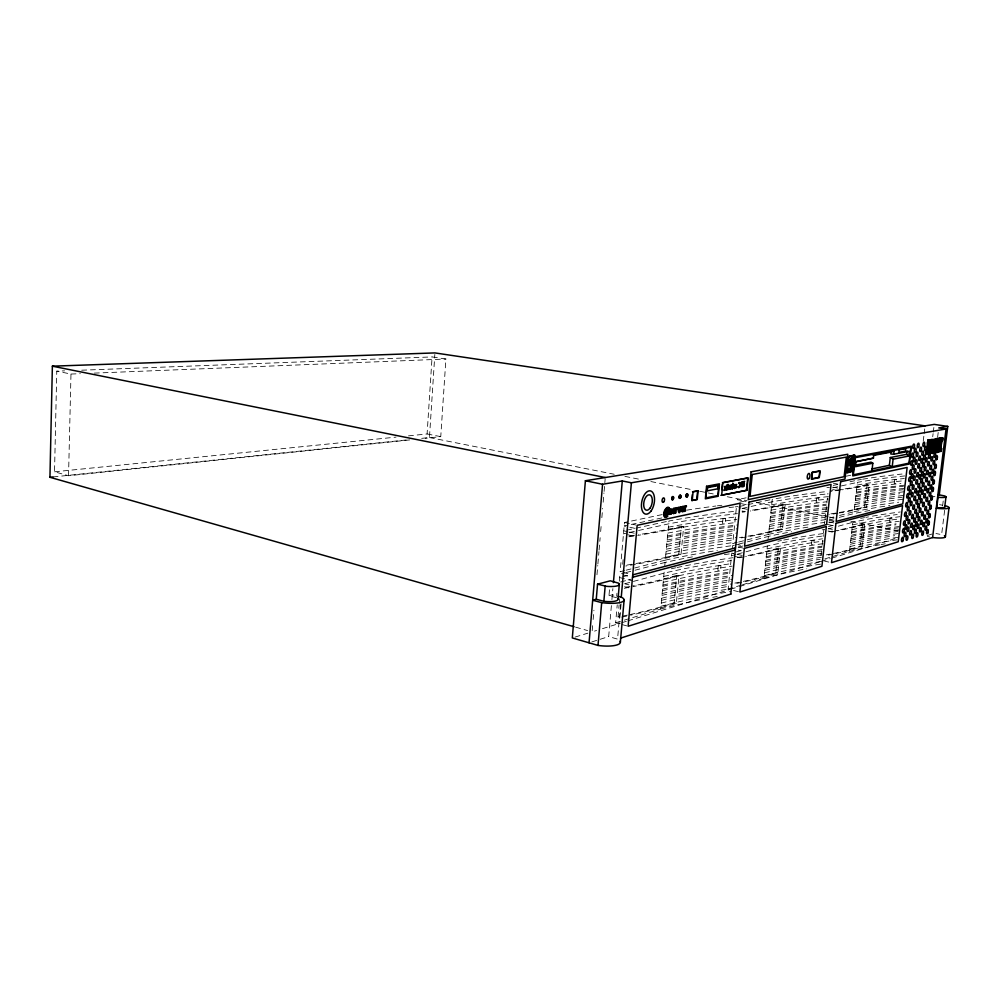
<?xml version="1.0" encoding="UTF-8"?>
<svg xmlns="http://www.w3.org/2000/svg" width="999" height="999" viewBox="0 0 999 999"><rect width="100%" height="100%" fill="white"/><g stroke="black" fill="none" stroke-linecap="round" stroke-linejoin="round"><path stroke-width="0.75" stroke-dasharray="5 3.75" d="M409.74 439.91L68.544 475.724L54.533 471.803L56.768 371.153L64.56 370.854M68.544 475.724L70.979 374.051L56.768 371.153M408.466 435.864L427.097 433.966L432.08 356.93L445.904 359.028L440.759 436.65L425.249 438.286M421.69 438.349L429.445 437.537L434.84 354.458M592.607 625.686L592.082 631.855L596.553 630.481M593.144 619.505L593.93 610.252M596.965 574.75L597.764 565.496M597.889 563.948L598.95 551.61M599.075 550.062L600.137 537.712M600.661 531.543L601.323 523.826M601.848 517.657L602.647 508.391M603.171 502.222L603.958 492.957M604.095 491.421L605.144 479.07M616.545 597.727L608.978 595.704L609.627 588.261M591.858 641.92L608.678 636.588L611.388 605.619M611.912 599.6L612.874 588.623M616.683 596.241L616.945 593.244M626.735 625.874L615.646 622.802L617.232 604.807M619.318 581.181L619.929 574.125L624.45 572.964M662.137 514.597L624.487 522.477L620.142 571.728L624.662 570.566M626.623 616.071A609.765 121.528 1.6 0 1 619.892 617.494L618.044 616.995L619.118 604.857M619.243 603.334L619.655 598.788M622.702 564.26L623.114 559.652M620.604 604.62L617.544 639.11L608.678 636.588M619.892 617.494L621.103 603.833M624.363 620.129L660.714 609.015L664.323 570.342M664.76 565.721L665.059 562.437A4503.867 789.372 21.6 0 1 693.618 556.643M626.161 570.179L665.272 560.139L668.93 521.016A4675.02 715.784 19.5 0 1 736.176 511.138M630.019 614.547A445.504 95.567 2.4 0 0 674.175 602.847L676.773 575.362L678.958 575.899L676.348 603.408L674.275 604.033A609.765 121.528 1.6 0 1 630.569 615.209M635.864 563.548A447.777 82.967 2.7 0 0 678.796 554.045L681.43 526.248L683.628 526.735L680.993 554.557L678.92 555.082A612.849 105.507 1.9 0 1 625.786 566.021M738.411 591.67L728.146 589.148L731.78 553.084L743.593 555.756M732.217 548.788L732.529 545.716L737 544.555M742.482 584.752L763.973 578.159L767.357 545.991A2306.866 406.331 16.9 0 1 822.776 535.988M768.044 539.348L768.356 536.401A2315.732 395.179 16.5 0 1 791.67 531.78M738.711 542.045L768.568 534.353L772.252 499.313A2351.796 350.749 14.9 0 1 827.734 491.471M743.356 581.356A399.188 78.896 3.6 0 0 775.798 572.714L778.408 548.064L780.469 548.513L777.846 573.189L776.186 573.688A542.882 101.336 2.8 0 1 743.006 582.092M747.989 536.151A401.024 68.456 3.7 0 0 780.444 528.958L783.091 504.058L785.152 504.47L782.504 529.383L780.843 529.807A545.329 87.9 3 0 1 747.652 536.788M820.978 555.719L821.99 546.678M822.152 545.167L823.326 534.627M823.501 533.116L823.825 530.107M824.525 523.888L824.824 521.116M825.049 519.193L825.723 513.111M825.886 511.588L827.921 493.331M824.837 558.916L849.5 551.361L852.834 522.277A1629.506 256.144 14 0 1 897.214 514.51M839.535 515.472L854.033 511.75L857.392 482.392A1649.237 220.979 12.5 0 1 904.682 475.949M833.416 553.458A363.137 65.385 4.4 0 0 860.002 546.49L862.587 524.2L864.51 524.587L861.925 546.903L860.576 547.302A491.583 84.728 3.7 0 1 834.727 553.771M830.943 513.848A364.647 56.656 4.4 0 0 864.585 506.93L867.182 484.428L869.13 484.777L866.52 507.292L865.171 507.629A493.593 73.402 3.7 0 1 839.322 512.986M923.226 441.246L923.975 435.102M924.15 433.566L924.712 428.958M932.716 436.725L933.091 433.641M933.291 432.105L933.853 427.485M937.624 437.187L938.198 432.48M942.594 505.969L943.318 500.112M944.642 510.289L941.607 534.627L935.938 533.516M931.93 534.053L925.449 536.113L929.732 536.962M575.137 637.062L587.849 633.154M602.497 628.646L620.354 623.151M621.853 622.702L626.311 621.328M627.797 620.866L728.983 589.747M730.481 589.285L737.911 587M739.41 586.538L819.767 561.825M821.253 561.363L830.181 558.616M831.668 558.166L897.139 538.024M615.646 622.802L622.914 620.579M728.146 589.148L741.046 585.189M608.978 595.704L612.337 594.78L618.281 596.341M678.958 575.899L676.885 576.473A611.5 112.525 1.8 0 1 633.141 586.575M780.469 548.513L778.808 548.975A544.255 93.781 2.9 0 1 745.616 556.58M864.51 524.587L863.161 524.95A492.707 78.359 3.7 0 1 837.324 530.794M624.962 583.691L664.06 573.139A4462.933 807.217 22.2 0 1 731.193 560.576M828.183 528.933L832.529 527.759M838.336 526.186L852.834 522.277M731.518 555.694L736.001 554.482M737.487 554.083L767.357 545.991M736.263 551.885L742.232 550.287M620.716 581.98L631.243 579.17M828.446 526.585L834.24 525.037M622.639 576.785L630.157 574.8M828.87 522.739L834.677 521.216M738.186 547.215L742.669 546.041M625.948 572.577L633.478 570.629M634.977 570.229L665.059 562.437M829.182 519.992L833.528 518.868M839.322 517.37L853.82 513.611A1633.665 248.614 13.7 0 1 873.188 509.89M738.498 544.168L745.966 542.232M747.452 541.845L768.356 536.401M829.395 518.081L833.74 516.958M737.225 542.432L732.742 543.581L736.413 507.13L740.883 508.029M785.152 504.47L783.503 504.845A546.74 80.22 3.1 0 1 750.286 511.001M869.13 484.777L867.781 485.077A494.73 66.933 3.8 0 1 841.945 489.797M683.628 526.735L681.555 527.197A614.622 96.304 2.2 0 1 637.737 535.402M628.009 532.792L623.488 533.791L634.74 536.363M629.507 532.467L637.037 530.806M638.548 530.481L668.668 523.851A4662.633 721.053 19.6 0 1 737.424 513.648M832.779 487.812L857.392 482.392M742.12 508.454L749.587 506.793M751.086 506.468L771.99 501.848A2349.236 353.846 15 0 1 827.459 493.893M739.397 506.481L770.753 499.637M626.76 530.169L634.29 528.533M635.801 528.209L668.93 521.016M833.266 485.402L837.836 484.403M850.037 481.755L854.607 480.756M739.847 502.147L747.302 500.561M661.837 517.957L624.175 525.949L628.408 526.898M846.203 476.198L850.773 475.237M746.128 497.802L737.162 499.687L746.103 501.473M718.056 568.331L715.584 568.731A4440.23 817.157 22.5 0 0 663.498 579.22M720.741 567.894L732.13 566.121M811.688 542.769L809.615 543.081A2301.908 412.612 17.1 0 0 766.782 551.448M813.923 542.42L823.488 541.008M889.859 520.204L888.099 520.467A1627.171 260.402 14.2 0 0 852.272 527.197M891.757 519.93L899.55 518.856M722.739 521.228L720.267 521.54A4636.097 732.367 20 0 0 668.094 529.994M725.424 520.879L736.837 519.48M816.345 500.387L814.272 500.636A2343.741 360.552 15.2 0 0 771.403 507.355M818.593 500.099L828.159 499.001M894.417 481.768L892.656 481.968A1646.702 225.424 12.7 0 0 856.83 487.362M896.328 481.543L904.12 480.706M53.047 476.96L409.303 439.647M54.533 471.803L396.041 437.125M70.979 374.051L80.32 373.676M94.318 373.114L445.904 359.028M81.693 370.204L432.08 356.93M931.942 496.153L934.989 496.715M833.316 483.254L837.512 484.016M939.522 504.67L942.369 505.194M832.879 487.162L839.859 488.449M832.617 489.547L838.198 490.571M864.585 506.93L866.52 507.292M427.097 433.966L440.759 436.65M429.445 437.537L614.223 474.263M624.912 476.386L640.184 479.42M650.873 481.543L690.584 489.435M699.75 491.258L715.022 494.293M727.235 496.728L747.09 500.674M756.255 502.485L828.034 516.758M829.557 517.057L834.14 517.969M850.936 521.303L898.276 530.719M829.207 520.029L834.752 521.141M741.32 503.683L748.763 505.182M828.995 521.965L834.54 523.076M827.297 524.438L834.227 525.849M742.369 508.341L748.326 509.54M742.095 510.988L745.079 511.588M828.246 528.596L832.404 529.445M827.984 530.956L833.528 532.092M780.444 528.958L782.504 529.383M860.002 546.49L861.925 546.903M824.612 561.151L828.745 562.062M735.701 544.23L743.094 545.866M738.436 547.04L742.869 548.026M624.487 522.477L635.764 524.987M738.124 550.112L741.083 550.774M629.807 527.222L636.85 528.796M623.751 530.831L627.971 531.793M629.382 532.105L636.413 533.703M734.465 556.368L741.845 558.041M775.798 572.714L777.846 573.189M678.796 554.045L680.993 554.557M622.939 572.427L629.932 574.163M622.727 574.837L631.106 576.935M619.63 577.572L632.192 580.744M624.787 583.816L628.97 584.877M624.525 586.75L628.708 587.824M674.175 602.847L676.348 603.408M575.611 627.16L587.587 630.569M724.35 554.645A4491.142 794.904 21.8 0 1 733.416 553.334M660.714 609.015A4334.549 863.748 23.9 0 1 711.263 597.602M712.749 597.315A4334.549 863.748 23.9 0 1 717.22 596.49M660.976 606.243A4344.027 859.552 23.8 0 1 731.043 591.483M629.183 587.362A611.5 112.525 1.8 0 1 623.801 588.386M676.773 575.362A446.778 88.486 2.6 0 1 632.579 585.963M629.969 586.463A446.778 88.486 2.6 0 1 625.998 587.2M627.409 615.097A445.504 95.567 2.4 0 1 618.044 616.995M671.365 568.756A4473.522 802.597 22 0 1 675.624 567.832M677.047 567.519A4473.522 802.597 22 0 1 732.979 557.704M663.761 576.423A4450.62 812.599 22.3 0 1 732.392 563.461M663.211 582.305A4428.867 822.14 22.6 0 1 731.83 569.043M662.949 585.102A4418.664 826.623 22.8 0 1 731.555 571.69M662.837 586.363A4414.044 828.658 22.8 0 1 729.919 573.126M661.263 603.121A4354.766 854.794 23.7 0 1 731.343 588.523M661.525 600.337A4364.419 850.524 23.5 0 1 728.583 586.388M661.725 598.214A4371.836 847.252 23.4 0 1 731.817 583.878M661.987 595.429A4381.639 842.931 23.3 0 1 730.569 581.48M662.162 593.556A4388.232 840.009 23.2 0 1 732.267 579.47M662.424 590.771A4398.172 835.639 23 0 1 731.018 577.072M662.574 589.16A4403.967 833.079 23 0 1 732.692 575.312M826.897 487.624A2356.029 345.617 14.7 0 1 829.445 487.362M768.568 534.353A2317.668 392.769 16.4 0 1 811.425 526.623M768.843 531.83A2320.04 389.81 16.3 0 1 824.287 522.477M744.942 511.825A546.74 80.22 3.1 0 1 742.22 512.225M783.091 504.058A402.06 62.462 3.7 0 1 750.636 510.414M745.004 511.263A402.06 62.462 3.7 0 1 742.12 511.663M746.328 537.025A545.329 87.9 3 0 1 738.199 538.424M742.369 537.112A401.024 68.456 3.7 0 1 739.485 537.574M771.678 504.82A2346.264 357.467 15.1 0 1 828.421 496.59M771.116 510.152A2340.969 363.936 15.4 0 1 826.585 501.798M770.853 512.674A2338.484 366.995 15.5 0 1 826.31 504.22M770.729 513.836A2337.348 368.381 15.5 0 1 826.198 505.307M769.13 528.995A2322.712 386.476 16.2 0 1 827.135 519.455M769.405 526.485A2325.11 383.491 16 0 1 824.849 517.382M769.605 524.562A2326.958 381.206 16 0 1 827.609 515.234M769.867 522.027A2329.381 378.209 15.9 0 1 825.324 513.136M770.042 520.342A2331.004 376.186 15.8 0 1 828.059 511.226M770.304 517.819A2333.452 373.176 15.7 0 1 827.047 508.966M770.466 516.358A2334.875 371.416 15.6 0 1 828.483 507.43M822.214 529.832A2312.997 398.626 16.6 0 1 824.762 529.482M763.973 578.159A2278.394 442.744 18.2 0 1 806.792 568.818M764.235 575.674A2280.53 439.985 18.1 0 1 820.903 564.098M744.292 556.83A544.255 93.781 2.9 0 1 736.176 558.366M778.408 548.064A400.224 73.027 3.6 0 1 745.966 555.894M741.782 556.68A400.224 73.027 3.6 0 1 737.474 557.454M741.683 582.38A542.882 101.336 2.8 0 1 734.939 583.791M739.173 582.23A399.188 78.896 3.6 0 1 734.864 583.091M777.946 541.246A2309.176 403.434 16.8 0 1 781.443 540.534M783.79 540.059A2309.176 403.434 16.8 0 1 823.051 533.591M767.045 548.938A2304.181 409.727 17 0 1 822.464 538.798M766.495 554.208A2299.411 415.784 17.2 0 1 823.188 543.643M766.233 556.718A2297.163 418.643 17.3 0 1 821.64 546.216M766.108 557.854A2296.139 419.942 17.4 0 1 821.528 547.302M764.535 572.864A2282.94 436.863 18 0 1 822.477 561.238M764.797 570.379A2285.1 434.078 17.9 0 1 820.191 559.253M764.997 568.468A2286.761 431.943 17.8 0 1 822.951 557.042M765.259 565.971A2288.946 429.133 17.7 0 1 821.94 554.857M765.434 564.298A2290.42 427.247 17.6 0 1 823.388 553.071M765.696 561.8A2292.63 424.425 17.5 0 1 821.103 551.073M765.846 560.352A2293.916 422.777 17.5 0 1 823.813 549.313M854.033 511.75A1634.576 246.978 13.6 0 1 889.872 505.531M854.295 509.478A1635.688 244.992 13.5 0 1 898.675 502.222M840.496 490.022A494.73 66.933 3.8 0 1 831.518 491.308M867.182 484.428A365.497 51.673 4.4 0 1 831.106 490.846M837.886 513.236A493.593 73.402 3.7 0 1 828.895 514.71M857.654 480.094A1650.423 218.918 12.4 0 1 861.413 479.445M862.686 479.22A1650.423 218.918 12.4 0 1 902.047 474.038M857.092 485.077A1647.863 223.376 12.6 0 1 904.37 478.509M856.543 489.885A1645.428 227.672 12.8 0 1 900.923 483.429M856.28 492.17A1644.267 229.708 12.9 0 1 905.019 485.152M856.155 493.206A1643.742 230.632 12.9 0 1 903.446 486.301M854.595 506.918A1636.936 242.745 13.4 0 1 903.321 499.25M854.857 504.632A1638.06 240.747 13.3 0 1 902.134 497.24M855.044 502.897A1638.909 239.211 13.3 0 1 903.783 495.417M855.306 500.624A1640.046 237.2 13.2 0 1 899.699 493.731M855.481 499.088A1640.795 235.851 13.1 0 1 904.22 491.77M855.743 496.815A1641.931 233.841 13 0 1 903.021 489.747M855.893 495.492A1642.593 232.667 13 0 1 904.632 488.336M729.07 507.567A4695.637 707.042 19.3 0 1 733.591 507.055M735.114 506.88A4695.637 707.042 19.3 0 1 738.149 506.543M665.272 560.139A4512.82 785.476 21.5 0 1 717.394 550.437M665.534 557.33A4523.859 780.681 21.4 0 1 734.215 545.367M686.713 510.164A4710.535 700.749 19.1 0 1 715.921 506.018M717.407 505.831A4710.535 700.749 19.1 0 1 721.877 505.282M633.766 536.026A614.622 96.304 2.2 0 1 628.383 536.85M681.43 526.248A449.063 75.737 2.8 0 1 638.461 534.665M634.552 535.264A449.063 75.737 2.8 0 1 627.872 536.238M631.955 564.235A447.777 82.967 2.7 0 1 625.287 565.359M668.356 527.172A4648.247 727.185 19.8 0 1 737.112 516.795M667.794 533.116A4622.823 738.036 20.1 0 1 735.027 522.614M667.532 535.939A4610.897 743.144 20.3 0 1 737.786 524.925M667.419 537.225A4605.515 745.454 20.3 0 1 736.151 526.323M665.834 554.17A4536.372 775.261 21.2 0 1 736.038 542.182M666.096 551.361A4547.61 770.391 21.1 0 1 734.789 539.71M666.296 549.213A4556.264 766.658 20.9 0 1 736.513 537.474M666.558 546.391A4567.69 761.725 20.8 0 1 733.753 535.202M666.733 544.505A4575.395 758.403 20.7 0 1 736.975 533.029M666.995 541.683A4586.983 753.408 20.6 0 1 735.714 530.544M667.157 540.047A4593.752 750.511 20.5 0 1 737.399 528.808M849.5 551.361A1615.995 281.019 15 0 1 879.744 544.805M881.13 544.555A1615.995 281.019 15 0 1 885.326 543.818M849.762 549.113A1617.019 279.121 15 0 1 897.027 539.835M835.876 531.068A492.707 78.359 3.7 0 1 828.421 532.417M862.587 524.2A363.986 60.477 4.4 0 1 836.001 530.506M832.529 531.131A363.986 60.477 4.4 0 1 828.945 531.743M833.278 554.07A491.583 84.728 3.7 0 1 825.836 555.581M829.944 554.158A363.137 65.385 4.4 0 1 826.36 554.845M860.663 518.394A1630.593 254.183 13.9 0 1 864.535 517.619M865.846 517.37A1630.593 254.183 13.9 0 1 868.468 516.883M872.452 516.158A1630.593 254.183 13.9 0 1 900.361 511.963M852.522 524.937A1628.233 258.454 14.1 0 1 899.799 516.683M851.985 529.695A1625.985 262.562 14.2 0 1 899.25 521.241M851.722 531.967A1624.923 264.51 14.3 0 1 896.103 523.813M850.049 546.578A1618.168 276.973 14.9 0 1 898.775 537.2M850.311 544.318A1619.204 275.062 14.8 0 1 894.679 535.676M850.499 542.594A1619.991 273.601 14.7 0 1 899.225 533.391M850.761 540.334A1621.027 271.678 14.6 0 1 898.039 531.431M850.936 538.823A1621.727 270.379 14.6 0 1 899.662 529.782M851.198 536.563A1622.776 268.456 14.5 0 1 898.463 527.822M851.348 535.252A1623.387 267.332 14.4 0 1 900.074 526.361M851.61 532.991A1624.436 265.397 14.4 0 1 895.978 524.8M718.293 565.933L717.856 570.354L720.541 569.905L720.978 565.496L718.293 565.933M722.989 518.806L722.539 523.264L725.224 522.914L725.674 518.456L722.989 518.806M811.925 540.609L811.488 544.58L813.723 544.23L814.16 540.259L811.925 540.609M816.583 498.201L816.146 502.222L818.381 501.935L818.83 497.927L816.583 498.201M890.084 518.256L889.659 521.865L891.558 521.578L891.995 517.981L890.084 518.256M894.654 479.795L894.217 483.429L896.128 483.216L896.565 479.582L894.654 479.795"/><path stroke-width="1.5" d="M851.885 463.024L852.334 460.626M574.113 626.735L49.95 477.285L52.373 366.171L434.94 352.922L925.086 425.886M934.727 441.171C935.014 442.07 939.572 442.282 939.16 440.422L935.176 440.609L935.064 441.558L939.16 441.333M939.235 495.242L947.776 426.398L934.227 424.4L585.402 480.744L572.315 637.936L598.001 645.416A18.881 5.32 5.6 0 0 620.079 641.246M589.048 642.807L602.572 484.265L622.29 480.956L631.393 482.792L946.041 428.996L932.591 537.537L620.504 638.161M618.281 596.341L621.266 597.115A18.969 4.795 5.4 0 1 620.804 602.347A18.969 4.795 5.4 0 1 601.685 602.647L592.682 600.224L596.253 599.238L597.539 584.178L610.277 580.819L618.493 583.154A12.862 3.109 5.4 0 1 606.605 586.338L597.539 584.178M598.001 645.416L601.685 602.647M617.819 598.763A12.837 3.247 5.4 0 1 605.294 601.46L603.858 601.298L605.169 586.176M613.398 582.654L622.29 480.956M617.994 599.412L619.318 584.403M621.241 597.327L631.393 482.792M620.354 642.282L624.113 599.999M698.076 490.921L692.582 491.795L698.076 490.921L697.252 499.562L691.758 500.474L692.307 494.692M692.232 500.574L693.056 491.883M691.758 500.474L696.778 499.463L697.602 490.834M941.607 442.607L941.72 441.67L938.261 441.783L938.024 442.744L941.607 442.607L935.564 443.206L935.688 442.27L937.561 441.92L939.172 442.157L939.172 443.069L935.564 443.206M721.74 489.66L722.302 484.053M721.653 495.367L722.914 482.742L748.151 477.984L746.902 490.272L721.191 495.279L746.902 490.272M730.781 594.118L740.134 503.209L637.162 525.299L628.121 626.261L730.931 594.068M746.44 490.184L747.689 477.909L722.439 482.642M849.537 456.181L848.8 456.68L846.94 472.664L848.75 456.456L854.432 455.032L853.096 471.128L847.14 472.902M849.362 471.815L850.336 469.405L850.112 471.653L848.938 471.903L848.8 471.078L848.226 472.04L848.501 469.555L848.888 470.329L849.475 469.355L849.2 471.84M852.035 463.061L852.447 460.626M871.927 470.916L872.826 463.224L871.053 462.15L855.082 465.309M855.469 461.888L873.413 458.154L873.8 454.795L894.068 450.961L893.68 454.245L890.796 453.996L891.021 452.11L894.068 450.961M890.284 457.53L893.106 459.178L892.219 466.67L889.372 465.309L890.284 457.53L906.655 454.308L908.728 456.068L909.302 451.236L893.68 454.245M937.811 443.606C940.034 443.019 941.62 445.217 938.548 444.38C938.248 443.369 939.797 444.755 941.395 444.393L941.508 443.456L939.909 443.206L939.797 444.143M906.655 454.308L907.067 450.874M930.631 447.652C933.091 443.231 939.934 448.938 930.631 447.652L935.451 447.277M932.242 447.902L932.354 446.965L935.239 446.403M926.21 453.771L926.323 452.834L930.593 452.559L930.469 453.496L926.21 453.771L930.469 453.496M926.548 451.036L926.435 451.973L928.046 452.235L930.693 451.698L930.806 450.774L926.548 451.036L935.326 449.875L935.064 450.836L929.457 451.386L932.117 450.849M927.534 442.957L927.646 442.008L931.905 441.77L931.792 442.719L927.534 442.957L928.546 442.769M927.871 440.197L927.746 441.146L929.37 441.408L932.017 440.909L932.129 439.96L927.871 440.197L932.129 439.96M927.397 450.037L927.509 449.088L930.294 449.113L930.181 450.062L927.397 450.037L928.558 449.8M927.609 448.226L928.895 447.065L930.506 447.315L930.394 448.264L927.609 448.226L930.394 448.264M927.834 446.428L929.12 445.254L930.731 445.504L930.618 446.466L927.834 446.428L930.618 446.466M928.059 444.617L928.171 443.681L930.956 443.706L930.843 444.655L928.059 444.617L930.843 444.655M927.821 454.033L927.934 453.096M928.046 452.235L928.158 451.286M929.145 443.206L929.257 442.257L931.905 441.77M929.37 441.408L929.482 440.447M928.783 448.002L928.895 447.065M929.008 446.203L929.12 445.254M929.008 450.299L930.294 449.113M929.232 448.489L930.506 447.315M929.445 446.69L930.731 445.504M929.669 444.867L929.782 443.931M928.858 453.246L928.983 452.31C935.376 451.086 935.626 453.346 929.232 453.171L929.345 452.235L934.627 451.76M930.181 442.47C937.025 443.606 939.26 439.123 930.668 441.446L930.556 442.395L933.328 441.883M936.138 440.159L932.379 440.859L930.768 440.609L930.881 439.647C934.24 438.886 942.919 440.484 930.881 439.647M930.406 449.45L931.68 448.276L933.291 448.526L933.178 449.475L930.406 449.45L933.178 449.475M930.843 445.854L930.956 444.905L934.14 444.305L935.738 444.555L935.301 445.566L930.843 445.854L935.301 445.566M931.18 443.106L931.068 444.056L932.679 444.305L933.953 443.144L931.18 443.106L933.953 443.144M930.843 453.434L930.956 452.485M931.056 451.635L931.18 450.699M932.167 442.644L932.279 441.695L936.313 440.946M932.379 440.859L932.504 439.897M931.567 449.213L931.68 448.276M932.017 449.7L933.291 448.526M932.454 446.103L932.567 445.167L935.738 444.555M932.791 443.356L932.679 444.305M932.666 449.001L932.791 448.064L935.501 448.101L935.464 449.026L932.666 449.001L933.853 448.763M933.328 443.618L933.441 442.682L936.238 442.719L936.063 443.606L933.328 443.618L936.063 443.606L934.44 443.419M933.74 452.26L933.865 451.323L935.738 450.949L937.337 451.211L937.224 452.135L933.74 452.26L937.224 452.135M935.276 439.772L935.401 438.823L937.524 438.436L939.135 438.686L939.135 439.597L935.276 439.772L939.135 439.597M934.277 449.25L935.501 448.101M934.939 443.868L935.052 442.932M934.914 448.563L936.175 447.402L937.774 447.652L937.661 448.588L934.914 448.563L937.661 448.588M935.126 446.765L936.388 445.616L935.126 446.765L937.874 446.803L937.986 445.866L935.239 445.841M941.395 444.393L935.351 444.992L935.464 444.056L939.185 443.893L939.197 444.68L937.599 444.43M935.351 452.522L935.464 451.585L937.337 451.211M935.564 450.736L935.676 449.8L937.549 449.425L937.437 450.362L933.965 450.487L937.437 450.362M936.662 441.808L936.787 440.859L939.16 440.422M936.887 440.01L937 439.073L939.135 438.686M935.613 451.885L935.738 450.949M935.838 450.112L935.951 449.175L937.549 449.425M936.051 448.339L936.175 447.402M937.774 447.652L936.513 448.813A2.26 0.837 -79.9 0 1 937.936 449.013M936.737 447.028L936.85 446.091M936.95 445.242L937.062 444.305L939.185 443.893M937.174 443.456L937.287 442.52L939.172 442.157M937.786 451.448L937.899 450.524L941.345 450.399L941.233 451.323L937.786 451.448L941.233 451.323M939.697 444.98L938.448 446.128L939.697 444.98L941.283 445.229L941.17 446.166L936.625 446.491L939.684 446.453L939.934 445.492L938.211 445.829L938.223 446.74M939.385 451.698L939.934 447.227L941.07 447.003L939.822 448.151L936.65 448.214L936.637 447.315L937.874 447.065L937.636 448.027M940.047 446.378L941.283 445.229M941.57 448.626L938.123 448.751L938.011 449.675L941.445 449.562L941.57 448.626L939.447 448.489M942.544 440.709L942.656 439.772L941.07 439.523L938.71 439.96L938.486 440.921L942.544 440.709L940.946 440.472M942.769 438.936L942.881 437.999L941.283 437.749L939.172 438.136L938.948 439.098L942.769 438.936L941.17 438.686M944.717 507.13L946.003 496.828M945.404 536.75L949.05 507.654M938.098 445.03L938.198 444.243L936.587 443.993L935.351 444.992M848.9 456.78L854.757 455.119M852.522 471.803L854.545 455.082M940.546 439.335L940.771 438.386L942.881 437.999M940.084 441.171L940.321 440.209L942.656 439.772M939.622 442.994L939.859 442.033M936.7 451.66L936.687 450.761L936.7 451.66L938.298 451.923L938.548 450.961L936.687 450.761M937.412 448.888L936.675 449.95L936.662 449.038L939.01 449.138L938.273 450.199L939.01 449.138M939.197 444.68L939.41 443.856L941.508 443.456M938.086 446.203L938.336 445.242L940.159 445.454M940.146 444.63L940.346 443.843M852.809 461.725L852.796 460.889L852.559 462.425M680.619 507.242L679.445 511.038L678.933 507.592C676.523 504.52 679.27 520.979 680.781 507.217M934.14 444.305L933.69 445.304M851.41 461.925C848.725 468.256 851.66 462.312 851.423 461.925M632.504 577.285L735.252 549.999M632.729 574.862L735.476 547.827M929.569 450.437L935.326 449.875M871.702 468.956L889.372 465.309M938.548 450.961L938.298 451.923M872.826 463.224L855.406 466.695L856.006 461.513L873.413 458.154M893.106 459.178L908.728 456.068M936.637 447.315L939.472 447.315L939.222 448.276L936.65 448.214M938.698 447.814L938.336 446.978L941.07 447.003M931.068 444.056L932.017 443.868M873.276 455.469L891.021 452.11M930.768 440.609L934.527 439.91M850.748 455.956L854.52 455.444M938.486 440.921L939.784 440.684M947.776 426.398L938.76 427.909L946.041 428.996M49.95 477.285L53.047 476.96M939.172 438.136L940.771 438.386M935.401 438.823L937 439.073M938.71 439.96L940.321 440.209M935.176 440.609L936.787 440.859M930.406 440.659L932.017 440.909M930.668 441.446L932.279 441.695M935.688 442.27L937.287 442.52M934.627 442.47L936.238 442.719M927.646 442.008L929.257 442.257M935.464 444.056L937.062 444.305M932.229 443.843L933.84 444.093M929.345 443.456L930.956 443.706M939.572 445.916L941.17 446.166M930.956 444.905L932.567 445.167M927.946 445.479L929.557 445.741M936.275 446.553L939.934 447.227M939.36 447.689L940.958 447.939M930.743 446.703L932.354 446.965M935.027 447.627L936.625 447.877M932.791 448.064L934.39 448.314M927.721 447.29L929.345 447.54M939.859 449.313L941.445 449.562M936.662 449.038L938.261 449.288M930.519 448.501L932.129 448.751M939.759 450.149L941.345 450.399M934.077 449.538L935.676 449.8M936.675 449.95L938.773 450.099M927.509 449.088L929.12 449.35M933.453 450.586L935.064 450.836M933.865 451.323L935.464 451.585M929.082 451.448L930.693 451.698M853.533 465.422L853.745 465.447A25.637 10.702 -80 0 1 847.552 468.693L847.339 468.656M853.508 465.609L853.72 465.646A25.637 10.702 -80 0 1 847.527 468.893L847.314 468.856M937.811 494.617L944.505 495.904A9.103 1.374 6.9 0 1 939.048 497.365L938.036 497.265L936.762 507.604L937.761 507.704A9.091 1.436 7 0 0 944.542 506.83M52.373 366.171L605.282 477.534M585.402 480.744L602.572 484.265M596.253 599.238L603.858 601.298M933.628 446.153L933.84 447.028M938.211 445.005L938.198 444.243M938.236 447.564L938.248 448.464M937.561 440.172L937.561 441.096M937.561 441.92L937.574 442.819M937.524 438.436L937.537 439.348M944.392 535.726A13.399 2.36 7.4 0 1 932.591 537.537M945.216 505.719A13.437 2.11 7 0 1 948.113 508.354A13.437 2.11 7 0 1 936.213 508.254M929.507 448.239A2.285 0.849 -80 0 1 930.781 445.242A2.285 0.849 -80 0 1 931.118 448.276A2.285 0.849 -80 0 1 929.607 449.2M930.531 445.217A2.285 0.849 -80 0 1 930.718 445.392M930.231 449.288A2.285 0.849 -80 0 1 929.532 449.637M936.737 446.266A2.26 0.837 -80 0 1 935.439 448.663A2.26 0.837 -80 0 1 935.139 445.829A2.26 0.837 -80 0 1 936.538 444.43M934.789 448.389A2.26 0.837 -80 0 1 935.039 444.917M938.061 451.286A2.26 0.837 -79.9 0 1 936.687 452.147A2.26 0.837 -79.9 0 1 937.099 448.738A2.26 0.837 -79.9 0 1 938.336 449.075M938.036 443.843A2.26 0.837 -80.1 0 1 937.674 441.62A2.26 0.837 -80.1 0 1 938.71 439.448A2.26 0.837 -80.1 0 1 939.422 440.921M939.285 442.07A2.26 0.837 -80.1 0 1 938.473 443.756M938.61 439.398A2.26 0.837 -80.1 0 1 938.935 439.897M937.636 443.781A2.26 0.837 -80.1 0 1 937.237 442.844M937.249 441.745A2.26 0.837 -80.1 0 1 937.362 441.171M932.067 450.312A2.273 0.849 -79.9 0 1 933.278 449.15A2.273 0.849 -79.9 0 1 933.466 451.685M933.316 452.247A2.273 0.849 -79.9 0 1 931.867 452.984M931.767 452.035A2.273 0.849 -79.9 0 1 931.905 450.874M932.779 449.013A2.273 0.849 -79.9 0 1 933.191 449.95M933.166 451.048A2.273 0.849 -79.9 0 1 933.066 451.623M931.368 451.96A2.273 0.849 -79.9 0 1 931.505 450.811M931.667 450.249A2.273 0.849 -79.9 0 1 932.329 449.1M933.266 444.742A2.273 0.849 -80 0 1 933.266 441.233A2.273 0.849 -80 0 1 934.664 441.446A2.273 0.849 -80 0 1 933.491 444.78M932.929 441.009A2.273 0.849 -80 0 1 934.177 440.784M933.566 444.33A2.273 0.849 -80 0 1 933.328 444.592M932.866 444.68A2.273 0.849 -80 0 1 932.542 444.18M932.479 442.644A2.273 0.849 -80 0 1 932.579 442.058M927.921 452.797A2.285 0.862 -79.9 0 1 926.448 454.433A2.285 0.862 -79.9 0 1 926.685 450.924A2.285 0.862 -79.9 0 1 928.034 451.111M925.898 454.046A2.285 0.862 -79.9 0 1 926.398 450.649A2.285 0.862 -79.9 0 1 927.634 451.048M928.995 444.006A2.298 0.862 -80 0 1 927.572 445.691A2.298 0.862 -80 0 1 927.634 442.42A2.298 0.862 -80 0 1 929.033 441.87M927.596 441.645A2.285 0.862 -80 0 1 928.633 441.808M927.771 445.654A2.285 0.862 -80 0 1 927.534 445.779M671.478 512.512L670.691 514.11L669.805 512.387L669.617 514.41L671.191 514.01A1.861 0.949 -78.2 0 0 671.603 513.099C669.805 508.803 672.602 508.803 670.666 508.891A1.673 0.862 -78.2 0 0 669.992 510.551L671.478 512.512M677.559 507.967C676.91 509.215 675.948 508.354 676.036 512.774L674.837 513.361L675.349 507.992L676.523 507.654L676.398 508.953L677.559 507.967M735.851 485.239C739.135 488.136 732.954 488.436 736.525 487.237C733.703 484.54 738.848 483.441 735.851 485.239M848.838 463.186L850.012 466.283L852.534 464.298A4.096 1.698 -79.7 0 0 853.283 462.025L853.358 459.303A3.322 1.374 -79.7 0 0 852.946 458.379L852.284 458.991A3.521 1.461 -79.7 0 1 852.971 459.478L853.096 459.777A2.635 1.099 -79.7 0 1 853.221 461.351L853.059 462.275A3.771 1.561 -79.7 0 1 851.985 464.585L850.549 465.634L849.287 464.797A3.372 1.399 -79.7 0 1 849.038 463.673C847.926 460.015 853.183 457.742 852.921 456.755A7.942 3.297 -79.6 0 0 851.26 457.455L848.838 463.186M851.448 460.826L851.036 461.388L850.898 459.115L850.586 462.038L851.385 459.503L851.448 460.826M668.144 509.852L666.495 512.462L667.132 510.189L668.144 509.852M686.463 506.131L685.302 507.729L685.451 511.126L683.778 511.488L684.29 506.156L685.439 505.831L685.314 507.117L686.463 506.131M739.797 485.514C739.934 488.536 737.899 485.302 738.273 486.838A1.611 0.774 -79 0 0 738.661 487.687L739.772 487.125A1.536 0.737 -79 0 0 740.109 486.201L740.259 482.629L739.06 482.542A1.548 0.737 -79 0 0 738.686 483.354C739.635 482.967 739.472 483.528 739.797 485.514M850.311 470.766C851.498 473.489 851.298 466.433 850.311 470.766M742.544 485.526L742.532 485.851A1.586 0.749 -79 0 0 742.619 486.388A1.698 0.799 -79 0 0 742.956 486.85L744.03 486.238L744.405 483.828A1.648 0.774 -79 0 0 744.068 483.279L743.156 483.678L744.642 481.356L743.219 481.63L742.719 484.503L743.918 483.966L743.805 485.826L742.544 485.526M851.485 461.051L851.835 458.254L851.485 461.051M672.989 512.325C672.714 515.746 675.449 509.977 674.425 512.537A2.048 1.036 -78.2 0 1 673.763 513.648C671.328 513.986 672.165 508.903 673.888 508.116A1.861 0.949 -78.2 0 1 674.45 508.366L674.787 510.339L673.126 510.689L672.989 512.325M729.22 487.699C728.746 490.559 731.343 486.713 730.369 488.823A1.661 0.799 -78.9 0 1 729.932 489.398C724.849 487.662 734.515 482.18 729.22 487.699M733.578 486.85C733.116 489.697 735.689 485.876 734.715 487.974A1.661 0.787 -79 0 1 734.29 488.548C729.258 486.813 738.823 481.368 733.578 486.85M681.955 510.439C681.693 513.836 684.377 508.129 683.366 510.664A2.023 1.024 -78.3 0 1 682.717 511.75C680.331 512.075 681.168 507.067 682.854 506.281A1.836 0.924 -78.3 0 1 683.403 506.53L683.728 508.479L682.092 508.828L681.955 510.439M730.431 486.413L729.282 487.137L729.732 485.951L730.431 486.413M850.524 470.641L851.011 469.655L850.524 470.641M728.271 485.539C730.019 483.466 724.962 484.49 726.947 487.175C730.019 489.335 725.536 488.861 726.285 489.11A1.761 0.849 -78.9 0 0 726.585 489.885C731.181 490.334 725.037 483.516 728.271 485.539M734.777 485.576L733.641 486.288L734.09 485.114L734.777 485.576M674.225 508.953L674.113 510.177L673.151 510.377L673.438 508.778L674.225 508.953M683.179 507.117L683.066 508.329L682.13 508.516L682.404 506.93L683.179 507.117M850.311 461.101L850.336 462.325L850.049 460.502L849.937 462.387L850.311 461.101M680.169 507.005L681.218 506.78L680.169 507.005M706.568 486.263L705.344 498.838L718.194 496.253L719.417 483.841L706.568 486.263M706.93 487.025L705.868 497.914L717.844 495.504L718.905 484.752L706.93 487.025M707.554 487.637L707.242 490.846L717.607 488.836L717.919 485.664L707.554 487.637M731.343 485.102C729.382 495.129 733.666 482.505 731.343 485.102M732.667 484.84L732.255 488.911L732.667 484.84M732.816 483.316L732.742 484.09L732.816 483.316M740.471 485.327L740.396 486.014L741.583 485.776C741.658 491.071 743.918 474.575 740.471 485.327M741.882 482.767L741.645 485.164L740.783 485.327L741.882 482.767M751.098 471.815L748.251 499.625L844.979 479.07L847.789 454.245L751.098 471.815M744.355 548.351L739.884 592.02L821.915 566.271L826.348 526.51L744.355 548.351M749.088 502.06L744.567 546.203L826.573 524.55L831.043 484.403L749.088 502.06M752.247 474.488L750.012 496.403L844.118 476.698L846.328 457.08L752.247 474.488M849.687 461.263L849.6 462.987L849.687 461.263M812.187 472.327L811.438 479.208L819.267 477.609L820.017 470.791L812.187 472.327M812.299 472.639L811.625 478.833L819.143 477.297L819.817 471.166L812.299 472.639M835.926 523.351L831.505 562.662L898.226 541.77L902.559 505.656L835.926 523.351M840.609 481.73L836.151 521.416L902.771 503.883L907.142 467.445L840.609 481.73M851.51 469.168L851.248 471.428L851.635 469.83C852.047 474.325 852.534 465.859 851.947 470.591L851.51 469.168M854.982 456.73L852.796 475.911L909.252 464.023L911.4 446.216L854.982 456.73M855.319 457.667L853.358 474.8L908.978 463.161L910.901 447.227L855.319 457.667M899.225 449.837L898.925 452.397L905.469 451.136L905.768 448.601L899.225 449.837M665.421 512.612L665.309 513.249A2.323 1.186 -78.1 0 0 665.421 514.535L665.559 514.885A2.522 1.299 -78.1 0 0 666.233 515.422L667.644 514.56A4.196 2.148 -78.2 0 0 669.342 508.129A5.107 2.61 -78.1 0 0 666.595 507.867A9.116 4.67 -78.1 0 0 664.51 510.714A4.421 2.273 -78.1 0 0 663.998 516.333A5.782 2.96 -78.2 0 0 665.259 517.282A6.543 3.359 -78.2 0 0 667.856 515.946L667.819 515.809A5.682 2.922 -78.2 0 1 665.297 516.82A4.458 2.285 -78.1 0 1 664.822 511.413A5.32 2.722 -78.1 0 1 668.706 507.979A2.997 1.536 -78.2 0 1 669.143 510.664A6.056 3.109 -78.2 0 1 667.906 513.798L666.345 515.059L666.42 512.799C671.603 510.988 666.146 506.83 665.421 512.612M725.099 488.761L724 490.534L724.937 488.286L724.437 486.426L725.224 487.724L726.285 486.076L725.386 488.186L725.923 490.159L725.099 488.761M809.29 478.096A2.91 1.274 -79.4 0 0 809.215 473.439A2.91 1.274 -79.4 0 0 807.204 477.26A2.91 1.274 -79.4 0 0 809.29 478.096M912.936 517.919A2.298 0.862 -79 0 0 912.986 514.285A2.298 0.862 -79 0 0 911.538 517.345A2.298 0.862 -79 0 0 912.936 517.919M911.875 526.66A2.285 0.862 -78.8 0 0 911.925 523.039A2.285 0.862 -78.8 0 0 910.476 526.098A2.285 0.862 -78.8 0 0 911.875 526.66M910.976 534.165A2.285 0.862 -78.7 0 0 911.013 530.556A2.285 0.862 -78.7 0 0 909.565 533.628A2.285 0.862 -78.7 0 0 910.976 534.165M914.073 508.541A2.298 0.862 -79.1 0 0 914.122 504.895A2.298 0.862 -79.1 0 0 912.674 507.954A2.298 0.862 -79.1 0 0 914.073 508.541M916.058 492.207A2.298 0.862 -79.3 0 0 916.108 488.536A2.298 0.862 -79.3 0 0 914.659 491.57A2.298 0.862 -79.3 0 0 916.058 492.207M915.146 499.775A2.298 0.862 -79.2 0 0 915.196 496.116A2.298 0.862 -79.2 0 0 913.735 499.15A2.298 0.862 -79.2 0 0 915.146 499.775M917.132 483.391A2.298 0.874 -79.5 0 0 917.182 479.707A2.298 0.874 -79.5 0 0 915.733 482.742A2.298 0.874 -79.5 0 0 917.132 483.391M919.08 467.37A2.31 0.874 -79.7 0 0 919.13 463.661A2.31 0.874 -79.7 0 0 917.681 466.683A2.31 0.874 -79.7 0 0 919.08 467.37M918.006 476.211A2.31 0.874 -79.6 0 0 918.056 472.515A2.31 0.874 -79.6 0 0 916.595 475.536A2.31 0.874 -79.6 0 0 918.006 476.211M920.004 459.74A2.31 0.874 -79.8 0 0 920.054 456.031A2.31 0.874 -79.8 0 0 918.605 459.041A2.31 0.874 -79.8 0 0 920.004 459.74M921.078 450.874A2.31 0.874 -79.9 0 0 921.128 447.14A2.31 0.874 -79.9 0 0 919.679 450.137A2.31 0.874 -79.9 0 0 921.078 450.874M917.806 516.52A2.273 0.849 -79 0 0 917.856 512.912A2.273 0.849 -79 0 0 916.42 515.946A2.273 0.849 -79 0 0 917.806 516.52M916.745 525.212A2.273 0.849 -78.9 0 0 916.795 521.603A2.273 0.849 -78.9 0 0 915.359 524.65A2.273 0.849 -78.9 0 0 916.745 525.212M915.833 532.667A2.273 0.849 -78.8 0 0 915.883 529.07A2.273 0.849 -78.8 0 0 914.447 532.13A2.273 0.849 -78.8 0 0 915.833 532.667M918.943 507.217A2.285 0.849 -79.1 0 0 918.993 503.596A2.285 0.849 -79.1 0 0 917.557 506.618A2.285 0.849 -79.1 0 0 918.943 507.217M920.916 490.984A2.285 0.862 -79.4 0 0 920.966 487.337A2.285 0.862 -79.4 0 0 919.53 490.347A2.285 0.862 -79.4 0 0 920.916 490.984M920.004 498.501A2.285 0.849 -79.3 0 0 920.054 494.855A2.285 0.849 -79.3 0 0 918.618 497.877A2.285 0.849 -79.3 0 0 920.004 498.501M921.99 482.23A2.285 0.862 -79.5 0 0 922.04 478.571A2.285 0.862 -79.5 0 0 920.603 481.58A2.285 0.862 -79.5 0 0 921.99 482.23M923.925 466.308A2.298 0.862 -79.7 0 0 923.988 462.624A2.298 0.862 -79.7 0 0 922.539 465.621A2.298 0.862 -79.7 0 0 923.925 466.308M922.851 475.099A2.285 0.862 -79.6 0 0 922.914 471.428A2.285 0.862 -79.6 0 0 921.478 474.425A2.285 0.862 -79.6 0 0 922.851 475.099M924.849 458.741A2.298 0.862 -79.8 0 0 924.912 455.044A2.298 0.862 -79.8 0 0 923.463 458.029A2.298 0.862 -79.8 0 0 924.849 458.741M925.923 449.925A2.298 0.862 -80 0 0 925.986 446.216A2.298 0.862 -80 0 0 924.55 449.2A2.298 0.862 -80 0 0 925.923 449.925M922.764 515.097A2.26 0.837 -79 0 0 922.814 511.513A2.26 0.837 -79 0 0 921.39 514.535A2.26 0.837 -79 0 0 922.764 515.097M921.702 523.726A2.26 0.837 -78.9 0 0 921.765 520.154A2.26 0.837 -78.9 0 0 920.341 523.176A2.26 0.837 -78.9 0 0 921.702 523.726M920.803 531.131A2.26 0.837 -78.8 0 0 920.853 527.572A2.26 0.837 -78.8 0 0 919.43 530.594A2.26 0.837 -78.8 0 0 920.803 531.131M923.888 505.856A2.26 0.837 -79.2 0 0 923.95 502.26A2.26 0.837 -79.2 0 0 922.527 505.269A2.26 0.837 -79.2 0 0 923.888 505.856M925.873 489.735A2.273 0.849 -79.4 0 0 925.923 486.113A2.273 0.849 -79.4 0 0 924.5 489.098A2.273 0.849 -79.4 0 0 925.873 489.735M924.949 497.202A2.26 0.837 -79.3 0 0 925.012 493.581A2.26 0.837 -79.3 0 0 923.588 496.59A2.26 0.837 -79.3 0 0 924.949 497.202M926.935 481.043A2.273 0.849 -79.5 0 0 926.997 477.41A2.273 0.849 -79.5 0 0 925.574 480.394A2.273 0.849 -79.5 0 0 926.935 481.043M928.87 465.234A2.273 0.849 -79.7 0 0 928.933 461.575A2.273 0.849 -79.7 0 0 927.509 464.547A2.273 0.849 -79.7 0 0 928.87 465.234M927.796 473.951A2.273 0.849 -79.6 0 0 927.859 470.304A2.273 0.849 -79.6 0 0 926.435 473.289A2.273 0.849 -79.6 0 0 927.796 473.951M929.794 457.717A2.273 0.849 -79.8 0 0 929.857 454.046A2.273 0.849 -79.8 0 0 928.433 457.005A2.273 0.849 -79.8 0 0 929.794 457.717M650.849 511.276A11.876 6.231 -78.3 0 0 651.648 491.421A11.876 6.231 -78.3 0 0 641.433 504.82A11.876 6.231 -78.3 0 0 650.849 511.276M649.912 508.291A7.842 4.108 -78.3 0 0 650.411 495.192A7.842 4.108 -78.3 0 0 643.681 504.058A7.842 4.108 -78.3 0 0 649.912 508.291M910.451 514.348A2.298 0.874 -79 0 0 910.501 510.701A2.298 0.874 -79 0 0 909.04 513.761A2.298 0.874 -79 0 0 910.451 514.348M907.417 539.435A2.298 0.862 -78.7 0 0 907.467 535.814A2.298 0.862 -78.7 0 0 906.006 538.898A2.298 0.862 -78.7 0 0 907.417 539.435M909.39 523.139A2.298 0.874 -78.9 0 0 909.44 519.492A2.298 0.874 -78.9 0 0 907.979 522.564A2.298 0.874 -78.9 0 0 909.39 523.139M908.478 530.681A2.298 0.862 -78.8 0 0 908.528 527.047A2.298 0.862 -78.8 0 0 907.055 530.132A2.298 0.862 -78.8 0 0 908.478 530.681M911.6 504.932A2.31 0.874 -79.2 0 0 911.637 501.261A2.31 0.874 -79.2 0 0 910.176 504.32A2.31 0.874 -79.2 0 0 911.6 504.932M913.586 488.511A2.31 0.874 -79.4 0 0 913.635 484.815A2.31 0.874 -79.4 0 0 912.174 487.862A2.31 0.874 -79.4 0 0 913.586 488.511M912.661 496.116A2.31 0.874 -79.3 0 0 912.711 492.432A2.31 0.874 -79.3 0 0 911.25 495.479A2.31 0.874 -79.3 0 0 912.661 496.116M914.659 479.657A2.31 0.874 -79.5 0 0 914.709 475.949A2.31 0.874 -79.5 0 0 913.236 478.983A2.31 0.874 -79.5 0 0 914.659 479.657M916.607 463.548A2.323 0.887 -79.8 0 0 916.657 459.815A2.323 0.887 -79.8 0 0 915.196 462.837A2.323 0.887 -79.8 0 0 916.607 463.548M915.534 472.427A2.31 0.874 -79.6 0 0 915.584 468.718A2.31 0.874 -79.6 0 0 914.122 471.753A2.31 0.874 -79.6 0 0 915.534 472.427M917.532 455.881A2.323 0.887 -79.9 0 0 917.582 452.147A2.323 0.887 -79.9 0 0 916.12 455.157A2.323 0.887 -79.9 0 0 917.532 455.881M918.618 446.965A2.323 0.887 -80 0 0 918.668 443.206A2.323 0.887 -80 0 0 917.207 446.216A2.323 0.887 -80 0 0 918.618 446.965M928.208 513.548A2.248 0.824 -79.1 0 0 928.271 509.977A2.248 0.824 -79.1 0 0 926.86 512.974A2.248 0.824 -79.1 0 0 928.208 513.548M927.159 522.102A2.235 0.824 -78.9 0 0 927.209 518.556A2.235 0.824 -78.9 0 0 925.811 521.553A2.235 0.824 -78.9 0 0 927.159 522.102M926.248 529.458A2.235 0.824 -78.8 0 0 926.31 525.911A2.235 0.824 -78.8 0 0 924.899 528.921A2.235 0.824 -78.8 0 0 926.248 529.458M929.332 504.37A2.248 0.824 -79.2 0 0 929.395 500.799A2.248 0.824 -79.2 0 0 927.996 503.771A2.248 0.824 -79.2 0 0 929.332 504.37M931.305 488.361A2.248 0.837 -79.4 0 0 931.368 484.765A2.248 0.837 -79.4 0 0 929.969 487.737A2.248 0.837 -79.4 0 0 931.305 488.361M930.394 495.779A2.248 0.824 -79.3 0 0 930.456 492.182A2.248 0.824 -79.3 0 0 929.058 495.167A2.248 0.824 -79.3 0 0 930.394 495.779M932.367 479.732A2.248 0.837 -79.5 0 0 932.429 476.136A2.248 0.837 -79.5 0 0 931.031 479.095A2.248 0.837 -79.5 0 0 932.367 479.732M934.302 464.048A2.26 0.837 -79.8 0 0 934.365 460.414A2.26 0.837 -79.8 0 0 932.966 463.361A2.26 0.837 -79.8 0 0 934.302 464.048M933.228 472.702A2.26 0.837 -79.6 0 0 933.303 469.08A2.26 0.837 -79.6 0 0 931.892 472.04A2.26 0.837 -79.6 0 0 933.228 472.702M935.214 456.58A2.26 0.837 -79.9 0 0 935.289 452.947A2.26 0.837 -79.9 0 0 933.878 455.881A2.26 0.837 -79.9 0 0 935.214 456.58M930.856 508.628A2.235 0.824 -79.1 0 0 930.918 505.069A2.235 0.824 -79.1 0 0 929.52 508.041A2.235 0.824 -79.1 0 0 930.856 508.628M927.846 533.016A2.235 0.824 -78.8 0 0 927.909 529.495A2.235 0.824 -78.8 0 0 926.51 532.492A2.235 0.824 -78.8 0 0 927.846 533.016M929.807 517.17A2.235 0.824 -79 0 0 929.869 513.623A2.235 0.824 -79 0 0 928.471 516.608A2.235 0.824 -79 0 0 929.807 517.17M928.895 524.512A2.235 0.824 -78.9 0 0 928.958 520.966A2.235 0.824 -78.9 0 0 927.559 523.963A2.235 0.824 -78.9 0 0 928.895 524.512M931.992 499.475A2.235 0.824 -79.3 0 0 932.055 495.904A2.235 0.824 -79.3 0 0 930.656 498.863A2.235 0.824 -79.3 0 0 931.992 499.475M933.953 483.504A2.248 0.824 -79.5 0 0 934.028 479.907A2.248 0.824 -79.5 0 0 932.629 482.854A2.248 0.824 -79.5 0 0 933.953 483.504M933.041 490.896A2.248 0.824 -79.4 0 0 933.116 487.312A2.248 0.824 -79.4 0 0 931.717 490.272A2.248 0.824 -79.4 0 0 933.041 490.896M935.014 474.887A2.248 0.824 -79.6 0 0 935.089 471.278A2.248 0.824 -79.6 0 0 933.69 474.225A2.248 0.824 -79.6 0 0 935.014 474.887M936.95 459.228A2.248 0.837 -79.8 0 0 937.025 455.606A2.248 0.837 -79.8 0 0 935.626 458.541A2.248 0.837 -79.8 0 0 936.95 459.228M935.888 467.869A2.248 0.824 -79.7 0 0 935.951 464.26A2.248 0.824 -79.7 0 0 934.552 467.195A2.248 0.824 -79.7 0 0 935.888 467.869M907.504 519.468A2.31 0.874 -78.9 0 0 907.554 515.809A2.31 0.874 -78.9 0 0 906.081 518.893A2.31 0.874 -78.9 0 0 907.504 519.468M906.443 528.271A2.31 0.874 -78.8 0 0 906.48 524.625A2.31 0.874 -78.8 0 0 905.019 527.722A2.31 0.874 -78.8 0 0 906.443 528.271M905.531 535.839A2.31 0.874 -78.7 0 0 905.569 532.205A2.31 0.874 -78.7 0 0 904.095 535.302A2.31 0.874 -78.7 0 0 905.531 535.839M908.653 510.039A2.31 0.874 -79.1 0 0 908.69 506.356A2.31 0.874 -79.1 0 0 907.217 509.44A2.31 0.874 -79.1 0 0 908.653 510.039M910.638 493.568A2.323 0.887 -79.3 0 0 910.676 489.872A2.323 0.887 -79.3 0 0 909.215 492.932A2.323 0.887 -79.3 0 0 910.638 493.568M909.714 501.198A2.31 0.874 -79.2 0 0 909.764 497.502A2.31 0.874 -79.2 0 0 908.291 500.574A2.31 0.874 -79.2 0 0 909.714 501.198M911.712 484.69A2.323 0.887 -79.4 0 0 911.75 480.981A2.323 0.887 -79.4 0 0 910.276 484.04A2.323 0.887 -79.4 0 0 911.712 484.69M913.66 468.556A2.323 0.887 -79.7 0 0 913.71 464.822A2.323 0.887 -79.7 0 0 912.237 467.857A2.323 0.887 -79.7 0 0 913.66 468.556M912.587 477.46A2.323 0.887 -79.5 0 0 912.624 473.738A2.323 0.887 -79.5 0 0 911.163 476.785A2.323 0.887 -79.5 0 0 912.587 477.46M914.584 460.876A2.323 0.887 -79.8 0 0 914.634 457.13A2.323 0.887 -79.8 0 0 913.161 460.164A2.323 0.887 -79.8 0 0 914.584 460.876M915.671 451.935A2.335 0.887 -79.9 0 0 915.721 448.176A2.335 0.887 -79.9 0 0 914.247 451.198A2.335 0.887 -79.9 0 0 915.671 451.935M926.085 509.965A2.248 0.837 -79.1 0 0 926.148 506.381A2.248 0.837 -79.1 0 0 924.737 509.378A2.248 0.837 -79.1 0 0 926.085 509.965M923.076 534.515A2.248 0.824 -78.8 0 0 923.126 530.968A2.248 0.824 -78.8 0 0 921.715 533.99A2.248 0.824 -78.8 0 0 923.076 534.515M925.037 518.568A2.248 0.837 -79 0 0 925.086 514.997A2.248 0.837 -79 0 0 923.675 518.006A2.248 0.837 -79 0 0 925.037 518.568M924.125 525.949A2.248 0.837 -78.9 0 0 924.187 522.39A2.248 0.837 -78.9 0 0 922.764 525.399A2.248 0.837 -78.9 0 0 924.125 525.949M927.222 500.749A2.26 0.837 -79.2 0 0 927.284 497.152A2.26 0.837 -79.2 0 0 925.861 500.149A2.26 0.837 -79.2 0 0 927.222 500.749M929.195 484.665A2.26 0.837 -79.5 0 0 929.257 481.056A2.26 0.837 -79.5 0 0 927.846 484.028A2.26 0.837 -79.5 0 0 929.195 484.665M928.283 492.107A2.26 0.837 -79.4 0 0 928.346 488.511A2.26 0.837 -79.4 0 0 926.922 491.496A2.26 0.837 -79.4 0 0 928.283 492.107M930.256 475.999A2.26 0.837 -79.6 0 0 930.319 472.377A2.26 0.837 -79.6 0 0 928.908 475.337A2.26 0.837 -79.6 0 0 930.256 475.999M932.192 460.239A2.273 0.837 -79.8 0 0 932.254 456.593A2.273 0.837 -79.8 0 0 930.843 459.54A2.273 0.837 -79.8 0 0 932.192 460.239M931.118 468.931A2.26 0.837 -79.7 0 0 931.193 465.297A2.26 0.837 -79.7 0 0 929.769 468.256A2.26 0.837 -79.7 0 0 931.118 468.931M664.023 501.535A2.285 1.174 -78.4 0 0 663.811 497.889A2.285 1.174 -78.4 0 0 662.062 500.924A2.285 1.174 -78.4 0 0 664.023 501.535M920.516 511.525A2.273 0.849 -79.1 0 0 920.579 507.917A2.273 0.849 -79.1 0 0 919.142 510.939A2.273 0.849 -79.1 0 0 920.516 511.525M917.494 536.263A2.26 0.837 -78.7 0 0 917.544 532.692A2.26 0.837 -78.7 0 0 916.12 535.739A2.26 0.837 -78.7 0 0 917.494 536.263M919.455 520.192A2.273 0.849 -79 0 0 919.517 516.595A2.273 0.849 -79 0 0 918.081 519.63A2.273 0.849 -79 0 0 919.455 520.192M918.556 527.634A2.273 0.849 -78.9 0 0 918.605 524.05A2.273 0.849 -78.9 0 0 917.169 527.085A2.273 0.849 -78.9 0 0 918.556 527.634M921.652 502.235A2.273 0.849 -79.2 0 0 921.715 498.613A2.273 0.849 -79.2 0 0 920.279 501.635A2.273 0.849 -79.2 0 0 921.652 502.235M923.638 486.038A2.273 0.849 -79.4 0 0 923.688 482.392A2.273 0.849 -79.4 0 0 922.264 485.389A2.273 0.849 -79.4 0 0 923.638 486.038M922.714 493.531A2.273 0.849 -79.3 0 0 922.776 489.91A2.273 0.849 -79.3 0 0 921.34 492.907A2.273 0.849 -79.3 0 0 922.714 493.531M924.699 477.297A2.285 0.849 -79.6 0 0 924.762 473.651A2.285 0.849 -79.6 0 0 923.326 476.635A2.285 0.849 -79.6 0 0 924.699 477.297M926.635 461.413A2.285 0.862 -79.8 0 0 926.697 457.742A2.285 0.862 -79.8 0 0 925.274 460.714A2.285 0.862 -79.8 0 0 926.635 461.413M925.574 470.179A2.285 0.849 -79.7 0 0 925.623 466.521A2.285 0.849 -79.7 0 0 924.2 469.505A2.285 0.849 -79.7 0 0 925.574 470.179M905.918 515.621A2.323 0.887 -79 0 0 905.956 511.95A2.323 0.887 -79 0 0 904.47 515.034A2.323 0.887 -79 0 0 905.918 515.621M902.871 540.859A2.31 0.874 -78.6 0 0 902.909 537.225A2.31 0.874 -78.6 0 0 901.435 540.334A2.31 0.874 -78.6 0 0 902.871 540.859M904.844 524.463A2.31 0.874 -78.9 0 0 904.882 520.804A2.31 0.874 -78.9 0 0 903.408 523.901A2.31 0.874 -78.9 0 0 904.844 524.463M903.933 532.055A2.31 0.874 -78.8 0 0 903.97 528.396A2.31 0.874 -78.8 0 0 902.497 531.505A2.31 0.874 -78.8 0 0 903.933 532.055M907.055 506.156A2.323 0.887 -79.1 0 0 907.092 502.46A2.323 0.887 -79.1 0 0 905.618 505.544A2.323 0.887 -79.1 0 0 907.055 506.156M909.04 489.622A2.323 0.887 -79.4 0 0 909.09 485.914A2.323 0.887 -79.4 0 0 907.616 488.973A2.323 0.887 -79.4 0 0 909.04 489.622M908.128 497.277A2.323 0.887 -79.3 0 0 908.166 493.568A2.323 0.887 -79.3 0 0 906.692 496.64A2.323 0.887 -79.3 0 0 908.128 497.277M910.114 480.719A2.323 0.887 -79.5 0 0 910.164 476.985A2.323 0.887 -79.5 0 0 908.69 480.044A2.323 0.887 -79.5 0 0 910.114 480.719M912.075 464.51A2.335 0.887 -79.7 0 0 912.124 460.751A2.335 0.887 -79.7 0 0 910.638 463.798A2.335 0.887 -79.7 0 0 912.075 464.51M911.001 473.451A2.335 0.887 -79.6 0 0 911.038 469.705A2.335 0.887 -79.6 0 0 909.565 472.764A2.335 0.887 -79.6 0 0 911.001 473.451M912.999 456.793A2.335 0.899 -79.8 0 0 913.049 453.034A2.335 0.899 -79.8 0 0 911.575 456.068A2.335 0.899 -79.8 0 0 912.999 456.793M914.085 447.814A2.335 0.899 -80 0 0 914.135 444.043A2.335 0.899 -80 0 0 912.649 447.077A2.335 0.899 -80 0 0 914.085 447.814M680.556 497.802A1.611 0.824 -78.5 0 0 680.431 495.217A1.611 0.824 -78.5 0 0 679.195 497.365A1.611 0.824 -78.5 0 0 680.556 497.802M680.381 497.764A1.611 0.824 -78.5 0 0 680.257 495.179A1.611 0.824 -78.5 0 0 679.033 497.327A1.611 0.824 -78.5 0 0 680.381 497.764M673.264 499.225A1.623 0.837 -78.5 0 0 673.126 496.628A1.623 0.837 -78.5 0 0 671.877 498.788A1.623 0.837 -78.5 0 0 673.264 499.225M673.089 499.188A1.623 0.837 -78.5 0 0 672.951 496.59A1.623 0.837 -78.5 0 0 671.703 498.751A1.623 0.837 -78.5 0 0 673.089 499.188M916.095 512.762A2.285 0.862 -79.1 0 0 916.145 509.14A2.285 0.862 -79.1 0 0 914.709 512.187A2.285 0.862 -79.1 0 0 916.095 512.762M913.074 537.662A2.273 0.849 -78.7 0 0 913.123 534.065A2.273 0.849 -78.7 0 0 911.675 537.125A2.273 0.849 -78.7 0 0 913.074 537.662M915.034 521.49A2.285 0.862 -78.9 0 0 915.084 517.869A2.285 0.862 -78.9 0 0 913.648 520.916A2.285 0.862 -78.9 0 0 915.034 521.49M914.122 528.971A2.285 0.849 -78.8 0 0 914.172 525.362A2.285 0.849 -78.8 0 0 912.736 528.421A2.285 0.849 -78.8 0 0 914.122 528.971M917.232 503.421A2.285 0.862 -79.2 0 0 917.294 499.775A2.285 0.862 -79.2 0 0 915.846 502.822A2.285 0.862 -79.2 0 0 917.232 503.421M919.217 487.125A2.298 0.862 -79.4 0 0 919.267 483.454A2.298 0.862 -79.4 0 0 917.831 486.476A2.298 0.862 -79.4 0 0 919.217 487.125M918.306 494.667A2.285 0.862 -79.3 0 0 918.356 491.008A2.285 0.862 -79.3 0 0 916.907 494.043A2.285 0.862 -79.3 0 0 918.306 494.667M920.291 478.334A2.298 0.862 -79.5 0 0 920.341 474.662A2.298 0.862 -79.5 0 0 918.893 477.672A2.298 0.862 -79.5 0 0 920.291 478.334M922.239 462.35A2.298 0.862 -79.8 0 0 922.289 458.653A2.298 0.862 -79.8 0 0 920.841 461.65A2.298 0.862 -79.8 0 0 922.239 462.35M921.165 471.166A2.298 0.862 -79.6 0 0 921.215 467.482A2.298 0.862 -79.6 0 0 919.767 470.492A2.298 0.862 -79.6 0 0 921.165 471.166M923.163 454.745A2.298 0.874 -79.9 0 0 923.213 451.036A2.298 0.874 -79.9 0 0 921.765 454.033A2.298 0.874 -79.9 0 0 923.163 454.745M924.237 445.891A2.31 0.874 -80 0 0 924.3 442.17A2.31 0.874 -80 0 0 922.851 445.154A2.31 0.874 -80 0 0 924.237 445.891M687.462 496.453A1.611 0.812 -78.6 0 0 687.337 493.893A1.611 0.812 -78.6 0 0 686.113 496.016A1.611 0.812 -78.6 0 0 687.462 496.453M687.287 496.416A1.611 0.812 -78.6 0 0 687.162 493.856A1.611 0.812 -78.6 0 0 685.951 495.979A1.611 0.812 -78.6 0 0 687.287 496.416"/></g></svg>
